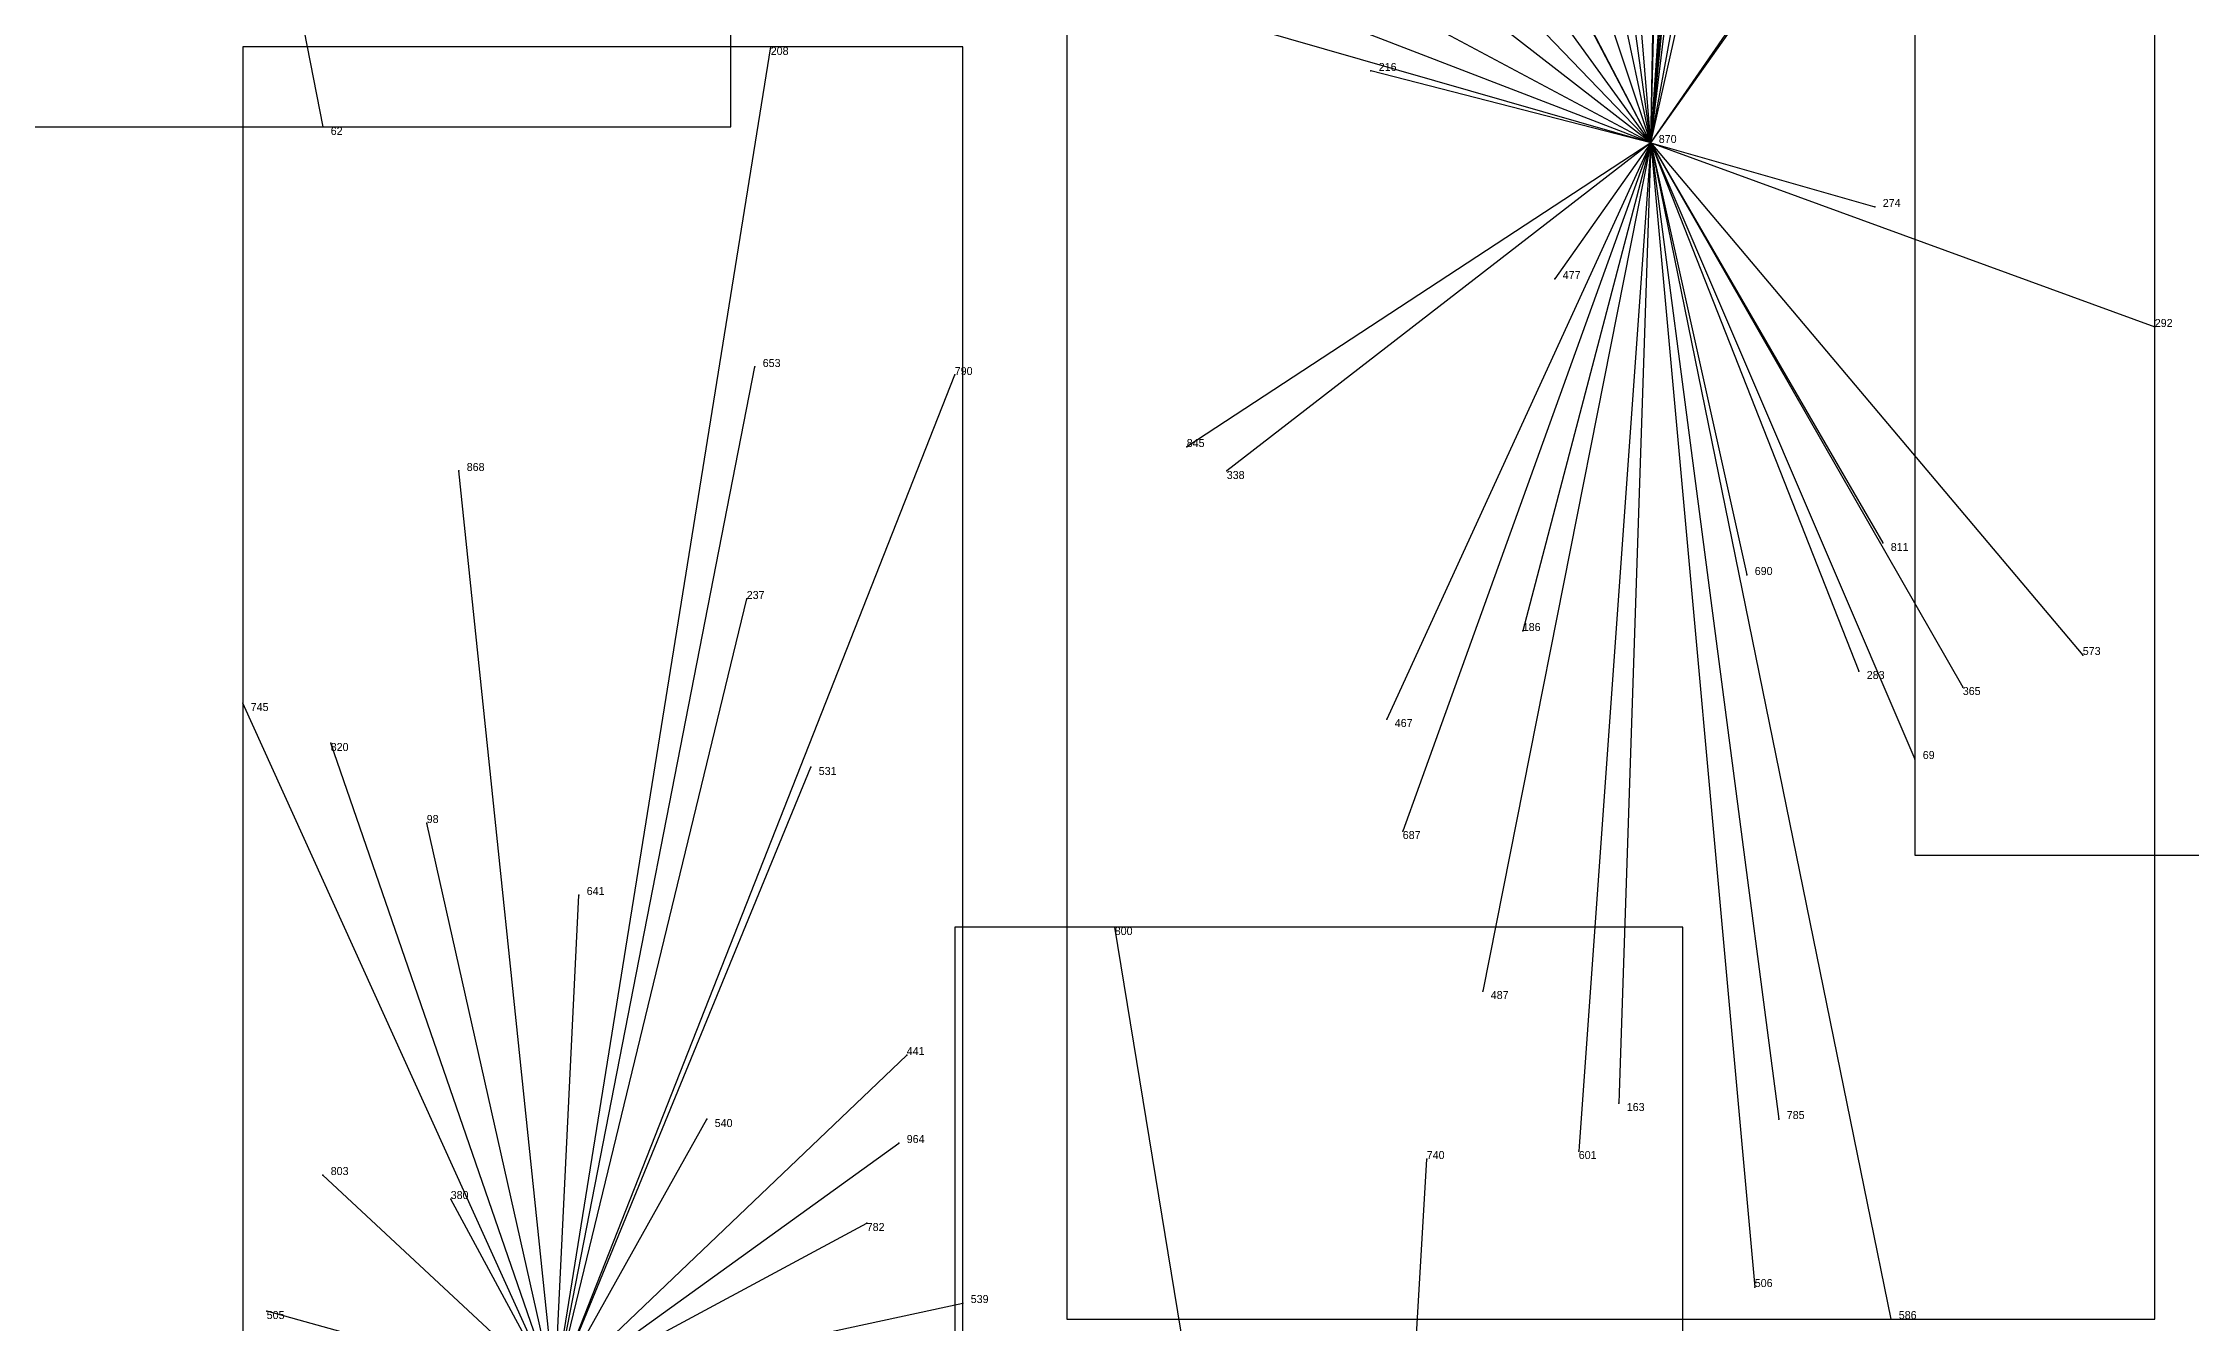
# Model space of a CAD drawing. Extents: x 0 to 1, y 0 to 1.
# Drawn here: x 0.354 to 0.6225, y 0.5815 to 0.7415 of the extents above; entities that cross this region are included whole.
import ezdxf

# ---------------------------------------------------------------- set-up
doc = ezdxf.new("R2010")
doc.units = 0
for name, color, linetype in [('Clients', 3, 'CONTINUOUS'), ('Facilities', 3, 'CONTINUOUS'), ('Facilities_lines', 3, 'CONTINUOUS'), ('Min_max_boxes', 1, 'CONTINUOUS'), ('Normals', 1, 'CONTINUOUS'), ('Source_points', 5, 'CONTINUOUS'), ('Text', 3, 'CONTINUOUS')]:
    doc.layers.add(name, color=color, linetype=linetype)

msp = doc.modelspace()

# ---------------------------------------------------------------- linework, layer by layer
at = {"layer": 'Clients', "color": 5}
for p in [(0.445, 0.741), (0.52, 0.738), (0.389, 0.731), (0.583, 0.721), (0.543, 0.712), (0.618, 0.706), (0.443, 0.701), (0.468, 0.7), (0.497, 0.691), (0.406, 0.688), (0.502, 0.688), (0.584, 0.679), (0.567, 0.675), (0.442, 0.672), (0.539, 0.668), (0.609, 0.665), (0.581, 0.663), (0.594, 0.661), (0.379, 0.659), (0.522, 0.657), (0.39, 0.654), (0.45, 0.651), (0.588, 0.652), (0.402, 0.644), (0.524, 0.643), (0.421, 0.635), (0.488, 0.631), (0.534, 0.623), (0.462, 0.615), (0.437, 0.607), (0.551, 0.609), (0.571, 0.607), (0.461, 0.604), (0.527, 0.602), (0.546, 0.603), (0.389, 0.6), (0.405, 0.597), (0.457, 0.594), (0.568, 0.586), (0.382, 0.583), (0.469, 0.584), (0.585, 0.582)]:
    msp.add_point(p, dxfattribs=at)
at = {"layer": 'Facilities', "color": 3}
msp.add_point((0.555, 0.729), dxfattribs=at)
at = {"layer": 'Facilities_lines', "color": 3}
for p, q in [((0.555, 0.729), (0.58, 0.993)), ((0.555, 0.729), (0.569, 0.928)), ((0.555, 0.729), (0.56, 0.92)), ((0.555, 0.729), (0.568, 0.891)), ((0.555, 0.729), (0.522, 0.884)), ((0.555, 0.729), (0.566, 0.879)), ((0.555, 0.729), (0.573, 0.876)), ((0.555, 0.729), (0.582, 0.876)), ((0.555, 0.729), (0.569, 0.869)), ((0.555, 0.729), (0.585, 0.862)), ((0.555, 0.729), (0.514, 0.852)), ((0.555, 0.729), (0.557, 0.829)), ((0.555, 0.729), (0.543, 0.817)), ((0.374, 0.808), (0.389, 0.731)), ((0.555, 0.729), (0.515, 0.806)), ((0.555, 0.729), (0.516, 0.783)), ((0.555, 0.729), (0.532, 0.773)), ((0.555, 0.729), (0.584, 0.771)), ((0.555, 0.729), (0.552, 0.766)), ((0.555, 0.729), (0.531, 0.754)), ((0.555, 0.729), (0.572, 0.753)), ((0.555, 0.729), (0.482, 0.75)), ((0.555, 0.729), (0.498, 0.751)), ((0.555, 0.729), (0.528, 0.75)), ((0.555, 0.729), (0.525, 0.745)), ((0.418, 0.573), (0.445, 0.741)), ((0.555, 0.729), (0.52, 0.738)), ((0.555, 0.729), (0.497, 0.691)), ((0.555, 0.729), (0.502, 0.688)), ((0.555, 0.729), (0.522, 0.657)), ((0.555, 0.729), (0.524, 0.643)), ((0.555, 0.729), (0.534, 0.623)), ((0.555, 0.729), (0.539, 0.668)), ((0.555, 0.729), (0.543, 0.712)), ((0.555, 0.729), (0.546, 0.603)), ((0.555, 0.729), (0.551, 0.609)), ((0.555, 0.729), (0.585, 0.582)), ((0.555, 0.729), (0.568, 0.586)), ((0.555, 0.729), (0.618, 0.706)), ((0.555, 0.729), (0.588, 0.652)), ((0.555, 0.729), (0.583, 0.721)), ((0.555, 0.729), (0.581, 0.663)), ((0.555, 0.729), (0.594, 0.661)), ((0.555, 0.729), (0.567, 0.675)), ((0.555, 0.729), (0.571, 0.607)), ((0.555, 0.729), (0.584, 0.679)), ((0.555, 0.729), (0.609, 0.665)), ((0.418, 0.573), (0.443, 0.701)), ((0.418, 0.573), (0.468, 0.7)), ((0.418, 0.573), (0.406, 0.688)), ((0.418, 0.573), (0.442, 0.672)), ((0.418, 0.573), (0.379, 0.659)), ((0.418, 0.573), (0.39, 0.654)), ((0.418, 0.573), (0.45, 0.651)), ((0.418, 0.573), (0.402, 0.644)), ((0.418, 0.573), (0.421, 0.635)), ((0.518, 0.448), (0.488, 0.631)), ((0.418, 0.573), (0.462, 0.615)), ((0.418, 0.573), (0.437, 0.607)), ((0.418, 0.573), (0.461, 0.604)), ((0.518, 0.448), (0.527, 0.602)), ((0.418, 0.573), (0.389, 0.6)), ((0.418, 0.573), (0.405, 0.597)), ((0.418, 0.573), (0.457, 0.594)), ((0.418, 0.573), (0.382, 0.583)), ((0.418, 0.573), (0.469, 0.584))]:
    msp.add_line(p, q, dxfattribs=at)
at = {"layer": 'Min_max_boxes', "color": 1}
for p, q in [((0.44, 0.731), (0.44, 1)), ((0.44, 0.731), (0.44, 1)), ((0.588, 0.995), (0.588, 0.64)), ((0.588, 0.995), (0.588, 0.64)), ((0.482, 0.993), (0.482, 0.582)), ((0.482, 0.993), (0.482, 0.582)), ((0.618, 0.582), (0.618, 0.993)), ((0.618, 0.582), (0.618, 0.993)), ((0.469, 0.741), (0.379, 0.741)), ((0.379, 0.741), (0.379, 0.437)), ((0.469, 0.741), (0.379, 0.741)), ((0.379, 0.741), (0.379, 0.437)), ((0.379, 0.741), (0.379, 0.741)), ((0.469, 0.437), (0.469, 0.741)), ((0.469, 0.437), (0.469, 0.741)), ((0.469, 0.741), (0.469, 0.741)), ((0.319, 0.731), (0.44, 0.731)), ((0.319, 0.731), (0.44, 0.731)), ((0.44, 0.731), (0.44, 0.731)), ((0.588, 0.64), (0.743, 0.64)), ((0.588, 0.64), (0.743, 0.64)), ((0.588, 0.64), (0.588, 0.64)), ((0.559, 0.631), (0.468, 0.631)), ((0.468, 0.631), (0.468, 0.3)), ((0.559, 0.631), (0.468, 0.631)), ((0.468, 0.631), (0.468, 0.3)), ((0.468, 0.631), (0.468, 0.631)), ((0.559, 0.3), (0.559, 0.631)), ((0.559, 0.3), (0.559, 0.631)), ((0.559, 0.631), (0.559, 0.631)), ((0.482, 0.582), (0.618, 0.582)), ((0.482, 0.582), (0.618, 0.582)), ((0.482, 0.582), (0.482, 0.582)), ((0.618, 0.582), (0.618, 0.582))]:
    msp.add_line(p, q, dxfattribs=at)
at = {"layer": 'Normals', "color": 1}
for p, q in [((0.445, 0.741), (0.445, 0.741, 0.1)), ((0.52, 0.738), (0.52, 0.738, 0.1)), ((0.389, 0.731), (0.389, 0.731, 0.1)), ((0.555, 0.729), (0.555, 0.729, 0.1)), ((0.583, 0.721), (0.583, 0.721, 0.1)), ((0.543, 0.712), (0.543, 0.712, 0.1)), ((0.618, 0.706), (0.618, 0.706, 0.1)), ((0.443, 0.701), (0.443, 0.701, 0.1)), ((0.468, 0.7), (0.468, 0.7, 0.1)), ((0.497, 0.691), (0.497, 0.691, 0.1)), ((0.406, 0.688), (0.406, 0.688, 0.1)), ((0.502, 0.688), (0.502, 0.688, 0.1)), ((0.584, 0.679), (0.584, 0.679, 0.1)), ((0.567, 0.675), (0.567, 0.675, 0.1)), ((0.442, 0.672), (0.442, 0.672, 0.1)), ((0.539, 0.668), (0.539, 0.668, 0.1)), ((0.609, 0.665), (0.609, 0.665, 0.1)), ((0.581, 0.663), (0.581, 0.663, 0.1)), ((0.594, 0.661), (0.594, 0.661, 0.1)), ((0.379, 0.659), (0.379, 0.659, 0.1)), ((0.522, 0.657), (0.522, 0.657, 0.1)), ((0.39, 0.654), (0.39, 0.654, 0.1)), ((0.45, 0.651), (0.45, 0.651, 0.1)), ((0.588, 0.652), (0.588, 0.652, 0.1)), ((0.402, 0.644), (0.402, 0.644, 0.1)), ((0.524, 0.643), (0.524, 0.643, 0.1)), ((0.421, 0.635), (0.421, 0.635, 0.1)), ((0.488, 0.631), (0.488, 0.631, 0.1)), ((0.534, 0.623), (0.534, 0.623, 0.1)), ((0.462, 0.615), (0.462, 0.615, 0.1)), ((0.437, 0.607), (0.437, 0.607, 0.1)), ((0.551, 0.609), (0.551, 0.609, 0.1)), ((0.571, 0.607), (0.571, 0.607, 0.1)), ((0.461, 0.604), (0.461, 0.604, 0.1)), ((0.527, 0.602), (0.527, 0.602, 0.1)), ((0.546, 0.603), (0.546, 0.603, 0.1)), ((0.389, 0.6), (0.389, 0.6, 0.1)), ((0.405, 0.597), (0.405, 0.597, 0.1)), ((0.457, 0.594), (0.457, 0.594, 0.1)), ((0.568, 0.586), (0.568, 0.586, 0.1)), ((0.382, 0.583), (0.382, 0.583, 0.1)), ((0.469, 0.584), (0.469, 0.584, 0.1)), ((0.585, 0.582), (0.585, 0.582, 0.1))]:
    msp.add_line(p, q, dxfattribs=at)
at = {"layer": 'Source_points', "color": 5}
for p in [(0.445, 0.741), (0.52, 0.738), (0.389, 0.731), (0.555, 0.729), (0.583, 0.721), (0.543, 0.712), (0.618, 0.706), (0.443, 0.701), (0.468, 0.7), (0.497, 0.691), (0.406, 0.688), (0.502, 0.688), (0.584, 0.679), (0.567, 0.675), (0.442, 0.672), (0.539, 0.668), (0.609, 0.665), (0.581, 0.663), (0.594, 0.661), (0.379, 0.659), (0.522, 0.657), (0.39, 0.654), (0.45, 0.651), (0.588, 0.652), (0.402, 0.644), (0.524, 0.643), (0.421, 0.635), (0.488, 0.631), (0.534, 0.623), (0.462, 0.615), (0.437, 0.607), (0.551, 0.609), (0.571, 0.607), (0.461, 0.604), (0.527, 0.602), (0.546, 0.603), (0.389, 0.6), (0.405, 0.597), (0.457, 0.594), (0.568, 0.586), (0.382, 0.583), (0.469, 0.584), (0.585, 0.582)]:
    msp.add_point(p, dxfattribs=at)

# ---------------------------------------------------------------- texts
at = {"layer": 'Text', "color": 3}
for s, p in [('208', (0.445, 0.74)), ('216', (0.521, 0.738)), ('62', (0.39, 0.73)), ('870', (0.556, 0.729)), ('274', (0.584, 0.721)), ('477', (0.544, 0.712)), ('292', (0.618, 0.706)), ('653', (0.444, 0.701)), ('790', (0.468, 0.7)), ('845', (0.497, 0.691)), ('868', (0.407, 0.688)), ('338', (0.502, 0.687)), ('811', (0.585, 0.678)), ('690', (0.568, 0.675)), ('237', (0.442, 0.672)), ('186', (0.539, 0.668)), ('573', (0.609, 0.665)), ('283', (0.582, 0.662)), ('365', (0.594, 0.66)), ('745', (0.38, 0.658)), ('467', (0.523, 0.656)), ('820', (0.39, 0.653)), ('69', (0.589, 0.652)), ('531', (0.451, 0.65)), ('98', (0.402, 0.644)), ('687', (0.524, 0.642)), ('641', (0.422, 0.635)), ('800', (0.488, 0.63)), ('487', (0.535, 0.622)), ('441', (0.462, 0.615)), ('540', (0.438, 0.606)), ('163', (0.552, 0.608)), ('785', (0.572, 0.607)), ('964', (0.462, 0.604)), ('740', (0.527, 0.602)), ('601', (0.546, 0.602)), ('803', (0.39, 0.6)), ('380', (0.405, 0.597)), ('782', (0.457, 0.593)), ('506', (0.568, 0.586)), ('505', (0.382, 0.582)), ('539', (0.47, 0.584)), ('586', (0.586, 0.582))]:
    msp.add_text(s, height=0.001, dxfattribs=at).set_placement(p)

doc.saveas('drawing.dxf')
